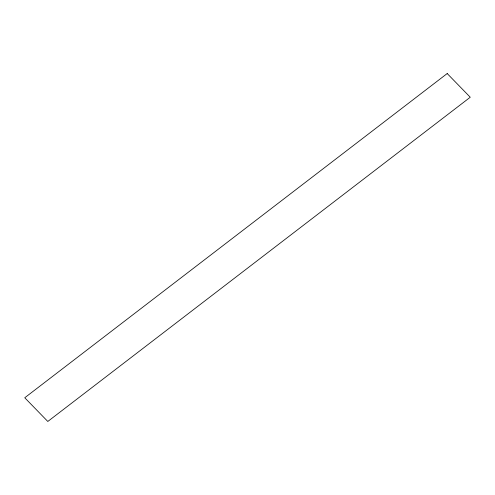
<?xml version="1.0" encoding="UTF-8"?>
<svg xmlns="http://www.w3.org/2000/svg" width="495" height="495" viewBox="0 0 495 495"><rect width="100%" height="100%" fill="white"/><g stroke="black" fill="none" stroke-linecap="round" stroke-linejoin="round"><path stroke-width="0.74" d="M447.195 73.545L24.75 397.763L47.805 421.455L470.25 97.237L447.195 73.545"/></g></svg>
